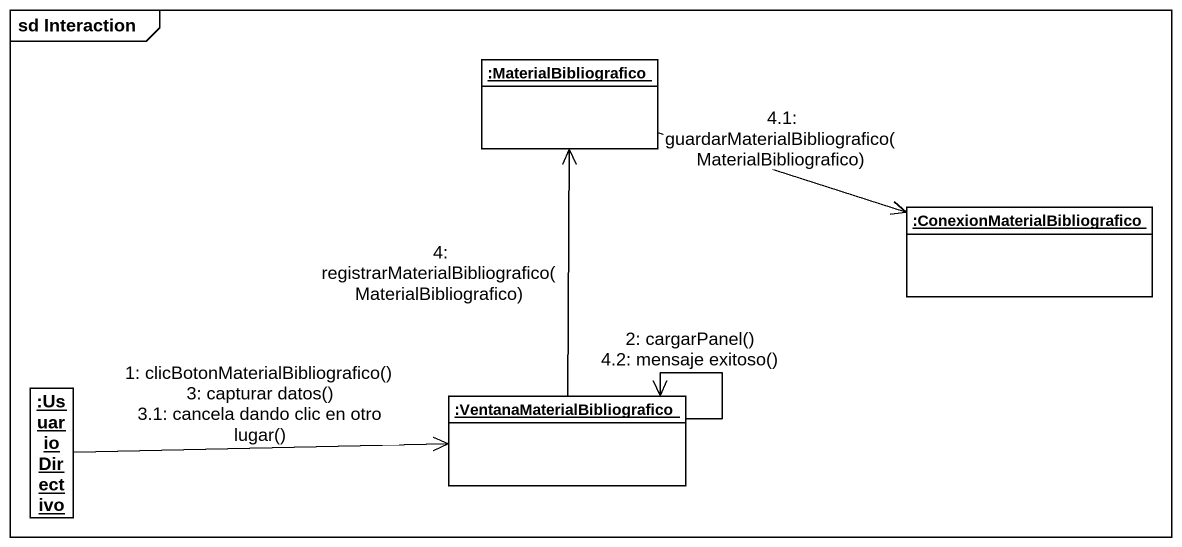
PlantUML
@startuml
mainframe sd Interaction
hide circle
hide empty members
object ":MaterialBibliografico" as MaterialBibliografico
object ":ConexionMaterialBibliografico" as ConexionMaterialBibliografic
object ":Usuario Directivo" as Usuario_Directivo
object ":VentanaMaterialBibliografico" as VentanaMaterialBibliografico
Usuario_Directivo -right-> VentanaMaterialBibliografico : 1: clicBotonMaterialBibliografico()\n3: capturar datos()\n3.1: cancela dando clic en otro lugar()
VentanaMaterialBibliografico --> VentanaMaterialBibliografico : 2: cargarPanel()\n4.2: mensaje exitoso()
VentanaMaterialBibliografico -up-> MaterialBibliografico : 4: registrarMaterialBibliografico(MaterialBibliografico)
MaterialBibliografico -right-> ConexionMaterialBibliografic : 4.1: guardarMaterialBibliografico(MaterialBibliografico)
@enduml
